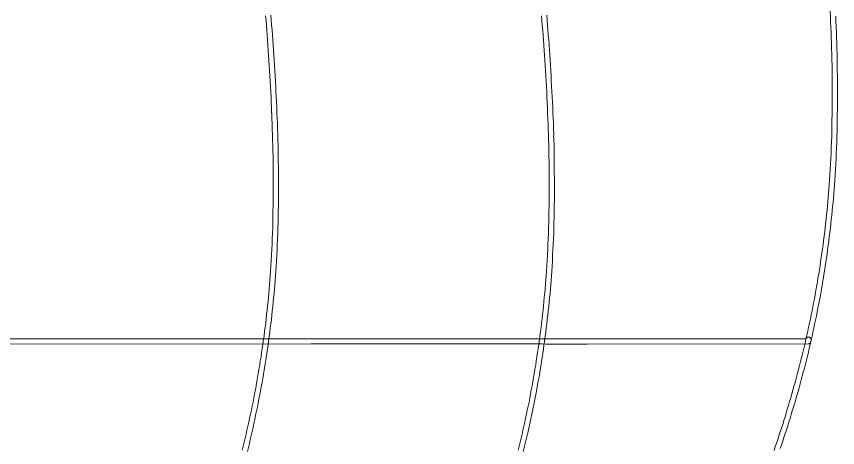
# Model space of a CAD drawing. Header units: inches. Extents: x 704148 to 723432, y 7075344 to 7101810.
# Drawn here: x 722807 to 723432, y 7090842 to 7091170 of the extents above; entities that cross this region are included whole.
import ezdxf

# ---------------------------------------------------------------- set-up
doc = ezdxf.new("R2010")
doc.units = ezdxf.units.IN
doc.header["$MEASUREMENT"] = 0
doc.layers.add('gisdb.gisadmin', color=7, linetype='Continuous', lineweight=9, true_color=0xccf5fc)

msp = doc.modelspace()

# ---------------------------------------------------------------- linework, layer by layer
at = {"layer": 'gisdb.gisadmin'}
for points in [[(722978.7197, 7090839.6537), (722979.4698, 7090842.6302), (722980.2138, 7090845.6843), (722980.8597, 7090848.6427), (722980.8743, 7090848.7047), (722981.6156, 7090851.6464), (722982.2605, 7090854.7008), (722982.2742, 7090854.761), (722983.0211, 7090857.8274), (722983.6645, 7090860.7739), (722984.317, 7090863.8644), (722984.9699, 7090866.9564), (722985.6228, 7090870.0485), (722986.2756, 7090873.1405), (722986.9227, 7090876.205), (722987.4696, 7090879.265), (722987.475, 7090879.2944), (722987.4816, 7090879.3263), (722988.128, 7090882.3877), (722988.6755, 7090885.4508), (722989.2285, 7090888.5446), (722989.2358, 7090888.5837), (722989.8876, 7090891.7717), (722990.4297, 7090894.8046), (722990.8798, 7090897.9765), (722990.8912, 7090898.0474), (722991.4433, 7090901.1362), (722991.9918, 7090904.3036), (722992.4427, 7090907.4811), (722992.4541, 7090907.5521), (722993.0006, 7090910.6092), (722993.4507, 7090913.7811), (722993.9058, 7090916.9874), (722994.3629, 7090920.2078), (722994.5838, 7090921.6216), (722994.6964, 7090922.5788), (722994.7038, 7090922.6349), (722994.8167, 7090923.4064), (722995.2708, 7090926.6063), (722995.7212, 7090929.7793), (722996.0745, 7090933.0644), (722996.0829, 7090933.1314), (722996.5338, 7090936.3088), (722996.885, 7090939.4818), (722997.2421, 7090942.8006), (722997.5972, 7090946.0086), (722997.9539, 7090949.3243), (722998.3081, 7090952.6166), (722998.5611, 7090955.7974), (722998.5662, 7090955.8529), (722998.92, 7090959.1414), (722999.1749, 7090962.4327), (722999.4321, 7090965.7532), (722999.6892, 7090969.0738), (722999.9383, 7090972.2745), (722999.9464, 7090972.3943), (723000.2029, 7090975.7063), (723000.4725, 7090979.7872), (723000.7433, 7090983.9679), (723000.9131, 7090988.0446), (723000.9156, 7090988.0906), (723001.1864, 7090992.2726), (723001.3562, 7090996.3487), (723001.5288, 7091000.5573), (723001.6995, 7091004.6552), (723001.871, 7091008.8379), (723001.9434, 7091013.0262), (723002.0142, 7091017.1257), (723002.0869, 7091021.3361), (723002.1596, 7091025.5465), (723002.2323, 7091029.7569), (723002.3046, 7091033.9451), (723002.2776, 7091038.1313), (723002.2485, 7091042.2319), (723002.2487, 7091042.2807), (723002.3211, 7091046.4689), (723002.294, 7091050.6557), (723002.267, 7091054.8424), (723002.1388, 7091058.9209), (723002.1379, 7091058.9709), (723002.1109, 7091063.1575), (723001.9827, 7091067.236), (723001.9818, 7091067.286), (723001.9547, 7091071.4726), (723001.8264, 7091075.5589), (723001.7683, 7091078.006), (723001.768, 7091078.0879), (723001.7726, 7091078.3511), (723001.7012, 7091079.724), (723001.6995, 7091079.765), (723001.5705, 7091083.868), (723001.4415, 7091087.9711), (723001.3133, 7091092.0518), (723001.0859, 7091096.1304), (723001.0837, 7091096.1789), (723000.9555, 7091100.2576), (723000.7264, 7091104.2234), (723000.724, 7091104.2758), (723000.5958, 7091108.3546), (723000.3666, 7091112.3204), (723000.1358, 7091116.3143), (722999.9051, 7091120.3083), (722999.6743, 7091124.3022), (722999.4437, 7091128.2941), (722999.2111, 7091132.175), (722998.9784, 7091136.0582), (722998.7457, 7091139.9413), (722998.5145, 7091143.7994), (722998.1841, 7091147.6584), (722998.1807, 7091147.7049), (722997.9476, 7091151.4522), (722997.6156, 7091155.1989), (722997.6117, 7091155.2514), (722997.3789, 7091158.9949), (722997.0465, 7091162.7453), (722997.0428, 7091162.7931), (722996.8078, 7091166.4314), (722996.4755, 7091170.181)], [(723000.4624, 7091170.5157), (723000.7952, 7091166.7601), (723000.7989, 7091166.7124), (723001.0339, 7091163.074), (723001.3662, 7091159.3245), (723001.3701, 7091159.272), (723001.6029, 7091155.5285), (723001.9353, 7091151.778), (723001.9393, 7091151.7256), (723002.1726, 7091147.9741), (723002.503, 7091144.1148), (723002.5067, 7091144.0639), (723002.7394, 7091140.1807), (723002.9721, 7091136.2976), (723003.2047, 7091132.4144), (723003.4376, 7091128.5291), (723003.6684, 7091124.533), (723003.8992, 7091120.539), (723004.13, 7091116.545), (723004.3607, 7091112.5511), (723004.5915, 7091108.5571), (723004.5939, 7091108.5047), (723004.7221, 7091104.4259), (723004.9512, 7091100.4601), (723004.9536, 7091100.4077), (723005.0819, 7091096.3269), (723005.3093, 7091092.2484), (723005.3115, 7091092.1999), (723005.4404, 7091088.0969), (723005.5694, 7091083.9938), (723005.6977, 7091079.9124), (723005.7717, 7091078.4897), (723005.7741, 7091078.3512), (723005.7691, 7091078.0593), (723005.8257, 7091075.6687), (723005.9544, 7091071.5739), (723005.9553, 7091071.5239), (723005.9824, 7091067.3373), (723006.1105, 7091063.2588), (723006.1115, 7091063.2088), (723006.1385, 7091059.0222), (723006.2667, 7091054.9436), (723006.2676, 7091054.8936), (723006.2948, 7091050.6815), (723006.322, 7091046.4694), (723006.3218, 7091046.422), (723006.2495, 7091042.2358), (723006.2784, 7091038.1584), (723006.3055, 7091033.9456), (723006.3053, 7091033.8982), (723006.2326, 7091029.6878), (723006.1599, 7091025.4774), (723006.0872, 7091021.267), (723006.0145, 7091017.0567), (723005.9437, 7091012.9571), (723005.871, 7091008.7467), (723005.8695, 7091008.6993), (723005.6969, 7091004.49), (723005.5262, 7091000.3921), (723005.3537, 7090996.1834), (723005.183, 7090992.0849), (723005.1805, 7090992.0389), (723004.9096, 7090987.8568), (723004.7398, 7090983.7801), (723004.7373, 7090983.7341), (723004.4648, 7090979.5259), (723004.1933, 7090975.4172), (723003.9434, 7090972.2051), (723003.9354, 7090972.0853), (723003.6782, 7090968.7648), (723003.421, 7090965.4443), (723003.1639, 7090962.1237), (723002.9067, 7090958.8032), (723002.9012, 7090958.7437), (723002.547, 7090955.4514), (723002.294, 7090952.2705), (723002.2889, 7090952.2151), (723001.9318, 7090948.8963), (723001.5744, 7090945.5745), (723001.2193, 7090942.3665), (723000.8622, 7090939.0477), (723000.5067, 7090935.8366), (723000.4991, 7090935.7756), (723000.0487, 7090932.6026), (722999.6954, 7090929.3176), (722999.687, 7090929.2505), (722999.232, 7090926.0442), (722998.7764, 7090922.8336), (722998.6664, 7090922.0821), (722998.5527, 7090921.1159), (722998.5424, 7090921.0406), (722998.32, 7090919.6183), (722997.8669, 7090916.4254), (722997.4119, 7090913.2191), (722996.9569, 7090910.0128), (722996.9455, 7090909.9418), (722996.399, 7090906.8847), (722995.9489, 7090903.7128), (722995.9394, 7090903.6525), (722995.3836, 7090900.4426), (722994.8361, 7090897.38), (722994.386, 7090894.2081), (722994.3746, 7090894.1372), (722993.8216, 7090891.0434), (722993.8142, 7090891.0044), (722993.1625, 7090887.8163), (722992.6138, 7090884.7468), (722992.0608, 7090881.6531), (722992.0554, 7090881.6237), (722992.0489, 7090881.5918), (722991.4025, 7090878.5303), (722990.855, 7090875.4673), (722990.8496, 7090875.4379), (722990.8431, 7090875.4059), (722990.1903, 7090872.3139), (722989.5374, 7090869.2219), (722988.8845, 7090866.1298), (722988.2317, 7090863.0378), (722987.5774, 7090859.939), (722986.9249, 7090856.951), (722986.9141, 7090856.9044), (722986.1691, 7090853.8456), (722985.5223, 7090850.7822), (722985.5048, 7090850.7067), (722984.7615, 7090847.7573), (722984.1175, 7090844.8079), (722984.1067, 7090844.7612), (722983.3522, 7090841.6633), (722982.5994, 7090838.6761)], [(723188.7339, 7090839.6828), (723189.4771, 7090842.6322), (723190.1212, 7090845.5815), (723190.132, 7090845.6282), (723190.8867, 7090848.7262), (723191.6299, 7090851.6755), (723192.2748, 7090854.7299), (723192.2923, 7090854.8054), (723193.0337, 7090857.747), (723193.6786, 7090860.8014), (723194.3316, 7090863.8935), (723194.986, 7090866.9922), (723195.6358, 7090869.9683), (723196.2884, 7090873.0587), (723196.935, 7090876.1202), (723197.4825, 7090879.1832), (723197.4899, 7090879.2223), (723198.1416, 7090882.4105), (723198.6904, 7090885.4798), (723199.2434, 7090888.5736), (723199.7955, 7090891.6624), (723200.3505, 7090894.8666), (723200.9035, 7090897.9607), (723201.4575, 7090901.1595), (723202.0077, 7090904.3363), (723202.4573, 7090907.408), (723202.4656, 7090907.4595), (723203.0151, 7090910.6326), (723203.4661, 7090913.8101), (723203.9211, 7090917.0164), (723204.3762, 7090920.2227), (723204.384, 7090920.273), (723204.597, 7090921.5413), (723204.7096, 7090922.5881), (723204.7192, 7090922.6638), (723204.8322, 7090923.4354), (723205.2864, 7090926.6353), (723205.7373, 7090929.8127), (723206.0886, 7090932.9856), (723206.4454, 7090936.3014), (723206.4537, 7090936.3684), (723206.9041, 7090939.5414), (723207.2579, 7090942.8295), (723207.6131, 7090946.0376), (723207.967, 7090949.3267), (723208.22, 7090952.5076), (723208.2251, 7090952.563), (723208.5822, 7090955.8818), (723208.9361, 7090959.1703), (723209.191, 7090962.4616), (723209.4483, 7090965.7822), (723209.7055, 7090969.1027), (723209.9627, 7090972.4232), (723210.2193, 7090975.7352), (723210.489, 7090979.8173), (723210.758, 7090983.889), (723210.9296, 7090988.0722), (723210.9323, 7090988.1221), (723211.2013, 7090992.1938), (723211.3729, 7090996.3776), (723211.5437, 7091000.4755), (723211.7153, 7091004.6582), (723211.7877, 7091008.8465), (723211.7891, 7091008.8952), (723211.9588, 7091012.9685), (723212.0312, 7091017.1547), (723212.104, 7091021.3651), (723212.1767, 7091025.5755), (723212.2495, 7091029.7859), (723212.32, 7091033.8633), (723212.2931, 7091038.0501), (723212.2659, 7091042.2622), (723212.2388, 7091046.4744), (723212.2117, 7091050.6858), (723212.1827, 7091054.7871), (723212.1556, 7091058.9999), (723212.1287, 7091063.1865), (723212.0005, 7091067.265), (723211.9996, 7091067.3151), (723211.9727, 7091071.5017), (723211.8452, 7091075.5566), (723211.6946, 7091078.3072), (723211.6919, 7091078.4511), (723211.7141, 7091079.7342), (723211.5886, 7091083.8984), (723211.4604, 7091087.9778), (723211.2331, 7091092.0564), (723211.2309, 7091092.1049), (723211.1021, 7091096.2066), (723210.9719, 7091100.178), (723210.7446, 7091104.2565), (723210.7425, 7091104.3023), (723210.6123, 7091108.275), (723210.385, 7091112.3535), (723210.1545, 7091116.3434), (723209.9238, 7091120.3374), (723209.6932, 7091124.3293), (723209.4606, 7091128.2124), (723209.2299, 7091132.2064), (723208.9973, 7091136.0873), (723208.7662, 7091139.9454), (723208.4359, 7091143.8045), (723208.4322, 7091143.8554), (723208.216, 7091147.5445), (723208.1997, 7091147.7363), (723208.1931, 7091147.8925), (723207.9672, 7091151.4776), (723207.6348, 7091155.2281), (723207.6309, 7091155.2806), (723207.3982, 7091159.0241), (723207.0659, 7091162.7746), (723207.0622, 7091162.8223), (723206.8274, 7091166.4581), (723206.4937, 7091170.0931)], [(723210.4778, 7091170.4589), (723210.8141, 7091166.7956), (723210.8184, 7091166.7416), (723211.0533, 7091163.1032), (723211.3856, 7091159.3536), (723211.3895, 7091159.3011), (723211.6222, 7091155.5576), (723211.9545, 7091151.8072), (723211.9584, 7091151.7547), (723212.1767, 7091148.1719), (723212.1932, 7091147.9801), (723212.1996, 7091147.8239), (723212.4244, 7091144.1198), (723212.7547, 7091140.2607), (723212.7584, 7091140.2098), (723212.991, 7091136.3266), (723213.2238, 7091132.4414), (723213.4545, 7091128.4474), (723213.6871, 7091124.5642), (723213.9179, 7091120.5681), (723214.1486, 7091116.5741), (723214.3795, 7091112.5781), (723214.6083, 7091108.4714), (723214.6104, 7091108.4256), (723214.7406, 7091104.4528), (723214.968, 7091100.3744), (723214.9701, 7091100.3285), (723215.101, 7091096.335), (723215.2291, 7091092.2529), (723215.4565, 7091088.1743), (723215.4586, 7091088.1258), (723215.5876, 7091084.0216), (723215.7146, 7091079.8064), (723215.7152, 7091079.7115), (723215.6935, 7091078.4537), (723215.8414, 7091075.7524), (723215.8434, 7091075.7059), (723215.9723, 7091071.6029), (723215.9733, 7091071.5529), (723216.0002, 7091067.3663), (723216.1283, 7091063.2877), (723216.1293, 7091063.2377), (723216.1564, 7091059.0256), (723216.1835, 7091054.8142), (723216.2125, 7091050.7129), (723216.2396, 7091046.5001), (723216.2667, 7091042.288), (723216.2938, 7091038.0759), (723216.3209, 7091033.8637), (723216.3207, 7091033.8163), (723216.2498, 7091029.7167), (723216.1771, 7091025.5063), (723216.1043, 7091021.2959), (723216.0315, 7091017.0856), (723215.9587, 7091012.8752), (723215.9573, 7091012.8264), (723215.7876, 7091008.7532), (723215.7152, 7091004.5669), (723215.7138, 7091004.5195), (723215.5411, 7091000.3102), (723215.3704, 7090996.2123), (723215.1977, 7090992.0043), (723215.195, 7090991.9544), (723214.926, 7090987.8827), (723214.7544, 7090983.6995), (723214.7517, 7090983.6496), (723214.4811, 7090979.5535), (723214.2097, 7090975.446), (723213.9517, 7090972.1142), (723213.6945, 7090968.7937), (723213.4372, 7090965.4731), (723213.18, 7090962.1526), (723212.9228, 7090958.8321), (723212.9173, 7090958.7725), (723212.5602, 7090955.4537), (723212.2059, 7090952.1615), (723211.9529, 7090948.9806), (723211.9477, 7090948.9252), (723211.5903, 7090945.6034), (723211.2351, 7090942.3954), (723210.8783, 7090939.0796), (723210.87, 7090939.0125), (723210.4196, 7090935.8395), (723210.0658, 7090932.5515), (723209.7103, 7090929.3404), (723209.7026, 7090929.2794), (723209.2475, 7090926.0731), (723208.7919, 7090922.8626), (723208.6834, 7090922.1216), (723208.5685, 7090921.0537), (723208.5524, 7090920.9364), (723208.3337, 7090919.6343), (723207.8823, 7090916.4543), (723207.4273, 7090913.248), (723206.9722, 7090910.0417), (723206.9627, 7090909.9815), (723206.4125, 7090906.8047), (723205.9628, 7090903.733), (723205.9546, 7090903.6814), (723205.3996, 7090900.4769), (723204.8438, 7090897.267), (723204.2906, 7090894.1728), (723203.7358, 7090890.9687), (723203.1817, 7090887.8695), (723202.6287, 7090884.7758), (723202.0757, 7090881.682), (723202.0684, 7090881.643), (723201.4157, 7090878.4509), (723200.8678, 7090875.3854), (723200.8624, 7090875.3561), (723200.8558, 7090875.3241), (723200.203, 7090872.2321), (723199.5487, 7090869.1333), (723198.8988, 7090866.1573), (723198.2462, 7090863.0668), (723197.5933, 7090859.9748), (723196.9404, 7090856.8827), (723196.9229, 7090856.8072), (723196.1815, 7090853.8656), (723195.5366, 7090850.8112), (723195.5191, 7090850.7357), (723194.7689, 7090847.7592), (723194.025, 7090844.7051), (723193.379, 7090841.7467), (723193.3644, 7090841.6847), (723192.6135, 7090838.7052)], [(723383.4016, 7090839.2573), (723384.3444, 7090842.1042), (723385.2908, 7090844.8575), (723386.2364, 7090847.7131), (723387.1851, 7090850.5784), (723388.1339, 7090853.4436), (723389.0827, 7090856.3088), (723390.0219, 7090859.145), (723390.8613, 7090861.9802), (723390.8804, 7090862.0411), (723391.816, 7090864.8666), (723392.6582, 7090867.8141), (723393.5098, 7090870.6902), (723393.5288, 7090870.751), (723394.4644, 7090873.5766), (723395.3067, 7090876.524), (723396.1539, 7090879.3855), (723397.0064, 7090882.3688), (723397.8464, 7090885.206), (723398.5873, 7090888.1453), (723398.6035, 7090888.206), (723399.4543, 7090891.1838), (723400.2972, 7090894.1335), (723401.0398, 7090897.0803), (723401.7908, 7090900.0598), (723401.807, 7090900.1205), (723402.6498, 7090903.0703), (723403.3925, 7090906.0171), (723404.1434, 7090908.9966), (723404.8906, 7090911.9612), (723405.6376, 7090915.0272), (723406.2836, 7090917.9856), (723406.2944, 7090918.0323), (723407.0473, 7090921.1226), (723407.0853, 7090921.2578), (723407.2621, 7090921.8112), (723407.4557, 7090922.7884), (723407.6759, 7090923.9999), (723407.6983, 7090924.1038), (723408.4454, 7090927.1703), (723409.09, 7090930.1219), (723409.7416, 7090933.2072), (723410.3879, 7090936.2673), (723410.3945, 7090936.2992), (723411.0475, 7090939.3912), (723411.7005, 7090942.4832), (723412.347, 7090945.5447), (723412.8973, 7090948.6224), (723412.9065, 7090948.669), (723413.5531, 7090951.7305), (723414.1006, 7090954.7935), (723414.108, 7090954.8326), (723414.7598, 7090958.0206), (723415.3086, 7090961.0901), (723415.8608, 7090964.1788), (723416.41, 7090967.3499), (723416.8597, 7090970.4216), (723416.868, 7090970.4731), (723417.423, 7090973.6777), (723417.9733, 7090976.8545), (723418.4226, 7090979.9239), (723418.8768, 7090983.1238), (723419.332, 7090986.33), (723419.7871, 7090989.5363), (723420.2422, 7090992.7426), (723420.6964, 7090995.9425), (723421.1499, 7090999.2337), (723421.502, 7091002.413), (723421.5096, 7091002.474), (723421.9601, 7091005.647), (723422.3139, 7091008.9351), (723422.6692, 7091012.1431), (723423.0263, 7091015.4619), (723423.3816, 7091018.67), (723423.7351, 7091021.9554), (723423.9901, 7091025.2467), (723423.9963, 7091025.3123), (723424.3478, 7091028.4858), (723424.6026, 7091031.7752), (723424.8599, 7091035.0957), (723425.1172, 7091038.4163), (723425.3745, 7091041.7368), (723425.6311, 7091045.0491), (723425.9027, 7091049.2405), (723426.1735, 7091053.3378), (723426.4425, 7091057.4095), (723426.6142, 7091061.5934), (723426.7851, 7091065.6912), (723426.9578, 7091069.8999), (723427.1286, 7091073.9977), (723427.3003, 7091078.1805), (723427.3056, 7091078.4907), (723427.3727, 7091082.3687), (723427.4456, 7091086.5791), (723427.5165, 7091090.6787), (723427.5894, 7091094.8891), (723427.6622, 7091099.0995), (723427.7347, 7091103.2877), (723427.7078, 7091107.4746), (723427.708, 7091107.522), (723427.7804, 7091111.7082), (723427.7517, 7091115.7856), (723427.7246, 7091119.9984), (723427.6978, 7091124.185), (723427.5697, 7091128.2635), (723427.5688, 7091128.3135), (723427.5419, 7091132.5024), (723427.4157, 7091136.6921), (723427.4148, 7091136.7382), (723427.386, 7091140.816), (723427.258, 7091144.8952), (723427.131, 7091149.109), (723427.0022, 7091153.2108), (723426.8733, 7091157.3138), (723426.7452, 7091161.3946), (723426.5179, 7091165.4732), (723426.5158, 7091165.5216), (723426.3877, 7091169.6004), (723426.1587, 7091173.5662)], [(723430.3859, 7091169.7503), (723430.514, 7091165.6696), (723430.7413, 7091161.591), (723430.7434, 7091161.5425), (723430.8723, 7091157.4395), (723431.0011, 7091153.3364), (723431.13, 7091149.2322), (723431.257, 7091145.0183), (723431.3857, 7091140.9165), (723431.3867, 7091140.8678), (723431.4155, 7091136.7877), (723431.5416, 7091132.5988), (723431.5425, 7091132.5513), (723431.5694, 7091128.3647), (723431.6975, 7091124.2862), (723431.6984, 7091124.2362), (723431.7254, 7091120.024), (723431.7525, 7091115.8126), (723431.7815, 7091111.7119), (723431.7812, 7091111.6632), (723431.7087, 7091107.4749), (723431.7356, 7091103.2881), (723431.7354, 7091103.2407), (723431.6626, 7091099.0303), (723431.5897, 7091094.8199), (723431.5169, 7091090.6095), (723431.4459, 7091086.5099), (723431.3731, 7091082.2995), (723431.306, 7091078.4215), (723431.3002, 7091078.0891), (723431.2988, 7091078.0417), (723431.1261, 7091073.8324), (723430.9553, 7091069.7345), (723430.7825, 7091065.5259), (723430.6117, 7091061.428), (723430.439, 7091057.22), (723430.4363, 7091057.1701), (723430.1656, 7091053.0739), (723429.8951, 7091048.9791), (723429.6216, 7091044.7609), (723429.3634, 7091041.4277), (723429.1062, 7091038.1072), (723428.8489, 7091034.7867), (723428.5916, 7091031.4661), (723428.3343, 7091028.1456), (723428.3281, 7091028.08), (723427.9767, 7091024.9065), (723427.7218, 7091021.6171), (723427.7163, 7091021.5575), (723427.3588, 7091018.2357), (723427.0035, 7091015.0277), (723426.6464, 7091011.7089), (723426.2911, 7091008.5009), (723425.9343, 7091005.1851), (723425.926, 7091005.1181), (723425.4749, 7091001.9406), (723425.1232, 7090998.7647), (723425.1167, 7090998.7118), (723424.6591, 7090995.3908), (723424.2034, 7090992.1804), (723423.7483, 7090988.9741), (723423.2932, 7090985.7679), (723422.838, 7090982.5616), (723422.3823, 7090979.351), (723421.9285, 7090976.2511), (723421.9202, 7090976.1996), (723421.3652, 7090972.995), (723420.8149, 7090969.8182), (723420.3652, 7090966.7465), (723420.357, 7090966.695), (723419.8011, 7090963.4851), (723419.247, 7090960.386), (723418.6939, 7090957.2922), (723418.6865, 7090957.2532), (723418.0347, 7090954.0651), (723417.4833, 7090950.9809), (723417.474, 7090950.9343), (723416.8274, 7090947.8729), (723416.2772, 7090944.7952), (723416.2679, 7090944.7486), (723415.6149, 7090941.6565), (723414.9619, 7090938.5645), (723414.3156, 7090935.5044), (723414.309, 7090935.4725), (723413.656, 7090932.3805), (723413.0016, 7090929.2817), (723412.3492, 7090926.2937), (723412.3384, 7090926.247), (723411.5994, 7090923.2138), (723411.3867, 7090922.0436), (723411.1644, 7090920.9214), (723411.1077, 7090920.7016), (723410.9178, 7090920.1071), (723410.1874, 7090917.1091), (723409.5413, 7090914.1507), (723409.5305, 7090914.104), (723408.7758, 7090911.0061), (723408.0229, 7090908.0189), (723407.272, 7090905.0394), (723406.521, 7090902.0599), (723406.5048, 7090901.9992), (723405.662, 7090899.0495), (723404.9193, 7090896.1026), (723404.1683, 7090893.1231), (723404.1521, 7090893.0624), (723403.3013, 7090890.0847), (723402.4585, 7090887.1349), (723401.7158, 7090884.1881), (723401.6941, 7090884.109), (723400.8496, 7090881.2567), (723399.9972, 7090878.2735), (723399.1499, 7090875.412), (723398.3001, 7090872.4379), (723398.2757, 7090872.3587), (723397.3365, 7090869.5225), (723396.5014, 7090866.702), (723395.6516, 7090863.728), (723395.6272, 7090863.6487), (723394.688, 7090860.8125), (723393.8486, 7090857.9773), (723393.8295, 7090857.9165), (723392.8808, 7090855.0512), (723391.932, 7090852.186), (723390.9832, 7090849.3208), (723390.0344, 7090846.4555), (723389.0821, 7090843.5796), (723388.1356, 7090840.8262)], [(722788.2588, 7090924.2856), (722821.1359, 7090924.3834), (722996.6814, 7090924.3456), (723031.1522, 7090924.4152), (723206.6991, 7090924.3745), (723206.7332, 7090924.3742), (723209.9127, 7090924.3192), (723241.1667, 7090924.3328), (723407.8073, 7090924.4146), (723407.9271, 7090924.6603), (723408.132, 7090924.9424), (723408.3827, 7090925.1847), (723408.6719, 7090925.3797), (723408.9903, 7090925.5216), (723409.3287, 7090925.6061), (723409.6765, 7090925.6304), (723410.0233, 7090925.5941), (723410.3585, 7090925.4979), (723410.6719, 7090925.3451), (723410.9541, 7090925.1402), (723411.1963, 7090924.8894), (723411.3914, 7090924.6004), (723411.5332, 7090924.2818), (723411.6177, 7090923.9436), (723411.6421, 7090923.5957), (723411.6101, 7090923.2726), (723411.387, 7090922.0454), (723411.2887, 7090921.6983), (723411.1359, 7090921.3849), (723410.931, 7090921.1028), (723410.6802, 7090920.8606), (723410.3911, 7090920.6655), (723410.0726, 7090920.5236), (723409.7343, 7090920.4391), (723409.422, 7090920.4145), (723241.1685, 7090920.3319), (723209.8957, 7090920.3184), (723209.8603, 7090920.3186), (723206.6786, 7090920.3736), (723031.1557, 7090920.4144), (722996.6849, 7090920.3448), (722821.144, 7090920.3826), (722788.2734, 7090920.2848)]]:
    msp.add_lwpolyline(points, dxfattribs=at)

doc.saveas('drawing.dxf')
